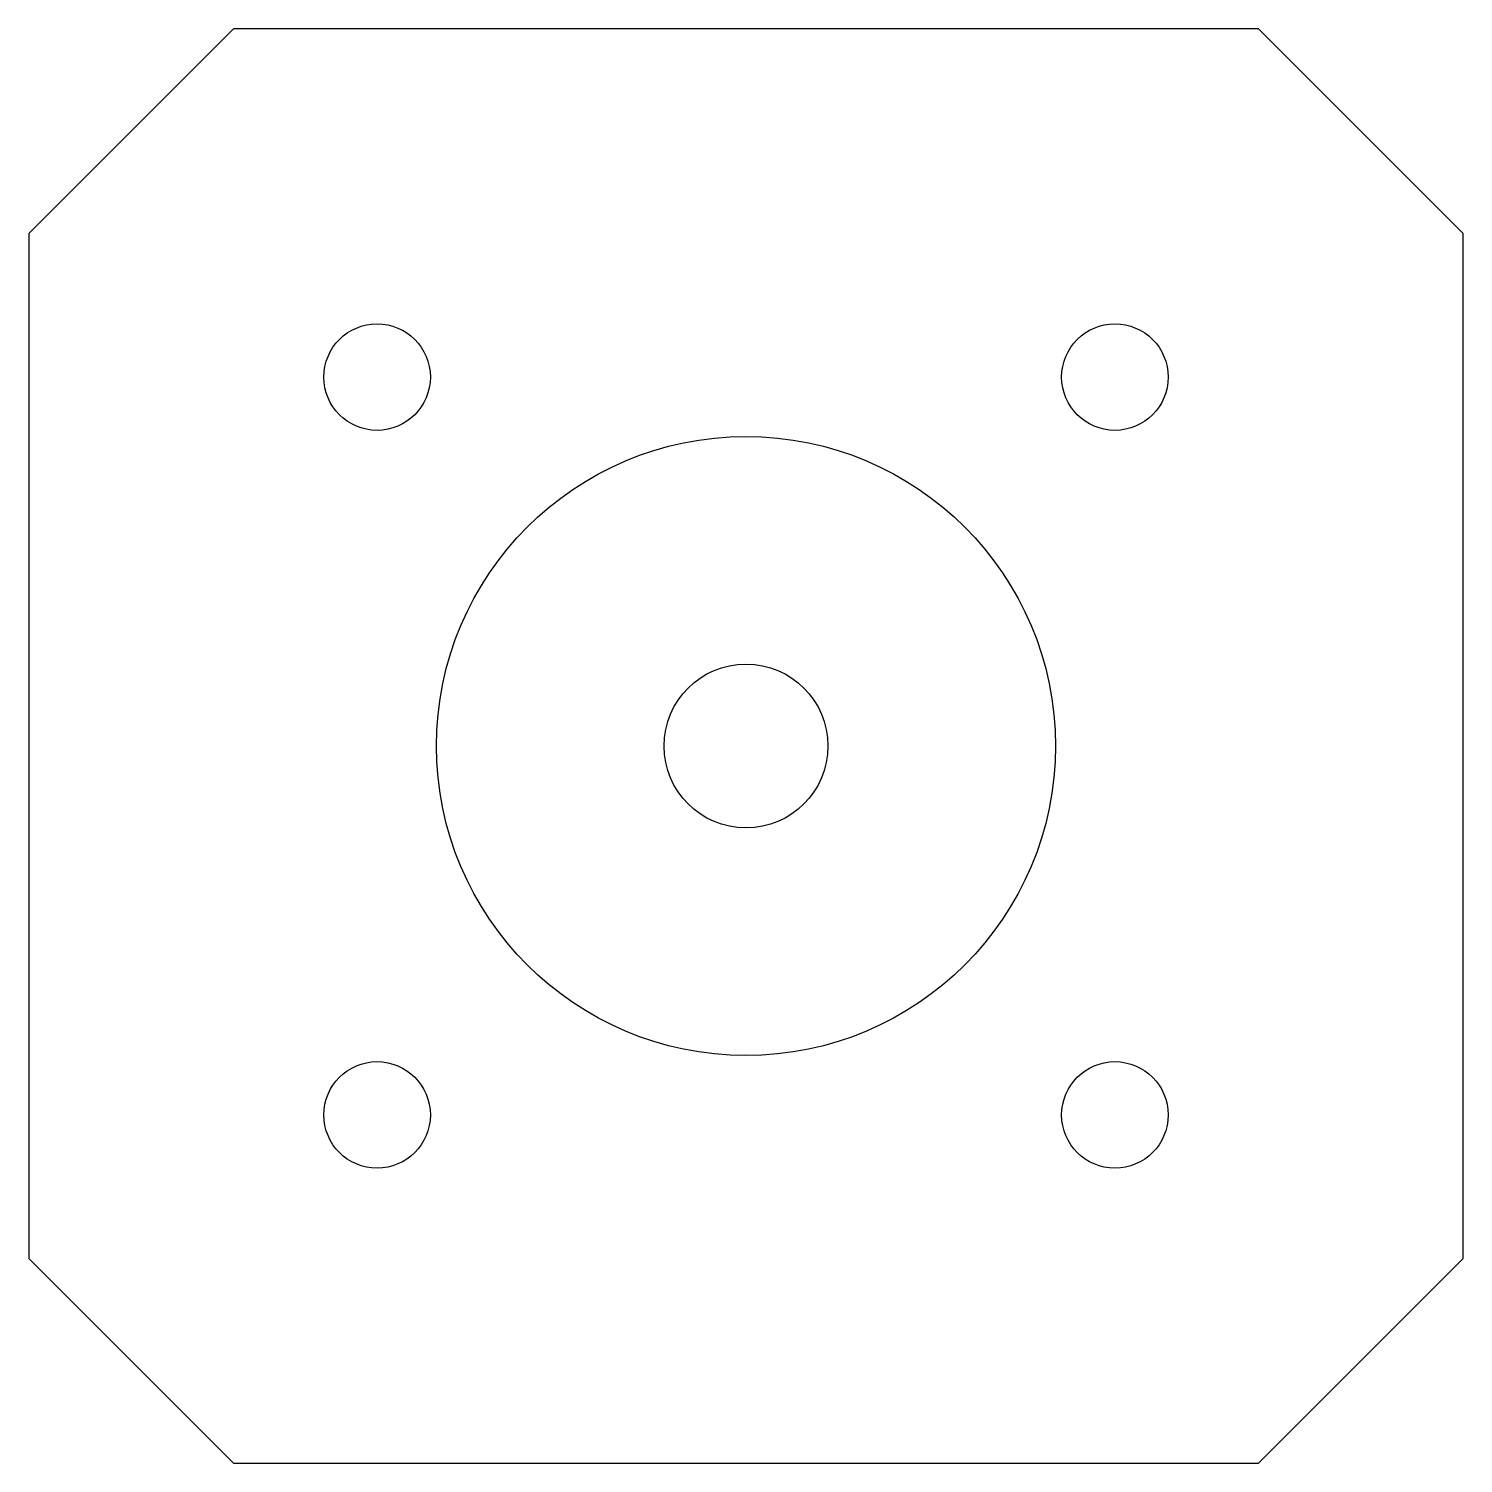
# Model space of a CAD drawing. Header units: millimetres. Extents: x 0 to 70, y 0 to 70.
import ezdxf

# ---------------------------------------------------------------- set-up
doc = ezdxf.new("R2010")
doc.units = ezdxf.units.MM

msp = doc.modelspace()

# ---------------------------------------------------------------- linework, layer by layer
at = {"layer": 'CARBON_30MM_PLUNGER_SOCKET'}
msp.add_circle((35, 35), 15.1, dxfattribs=at)
at = {"layer": 'M5_MOUNT_BOLT'}
for centre in [(17, 53), (53, 53), (17, 17), (53, 17)]:
    msp.add_circle(centre, 2.6, dxfattribs=at)
at = {"layer": 'M8_STANDARD_ACTUATOR_CLEVIS_EYE'}
msp.add_circle((35, 35), 4, dxfattribs=at)
at = {"layer": 'OUTER_PROFILE'}
for p, q in [((10, 70), (0, 60)), ((60, 70), (10, 70)), ((70, 60), (60, 70)), ((0, 60), (0, 10)), ((70, 10), (70, 60)), ((0, 10), (10, 0)), ((60, 0), (70, 10)), ((10, 0), (60, 0))]:
    msp.add_line(p, q, dxfattribs=at)

doc.saveas('drawing.dxf')
